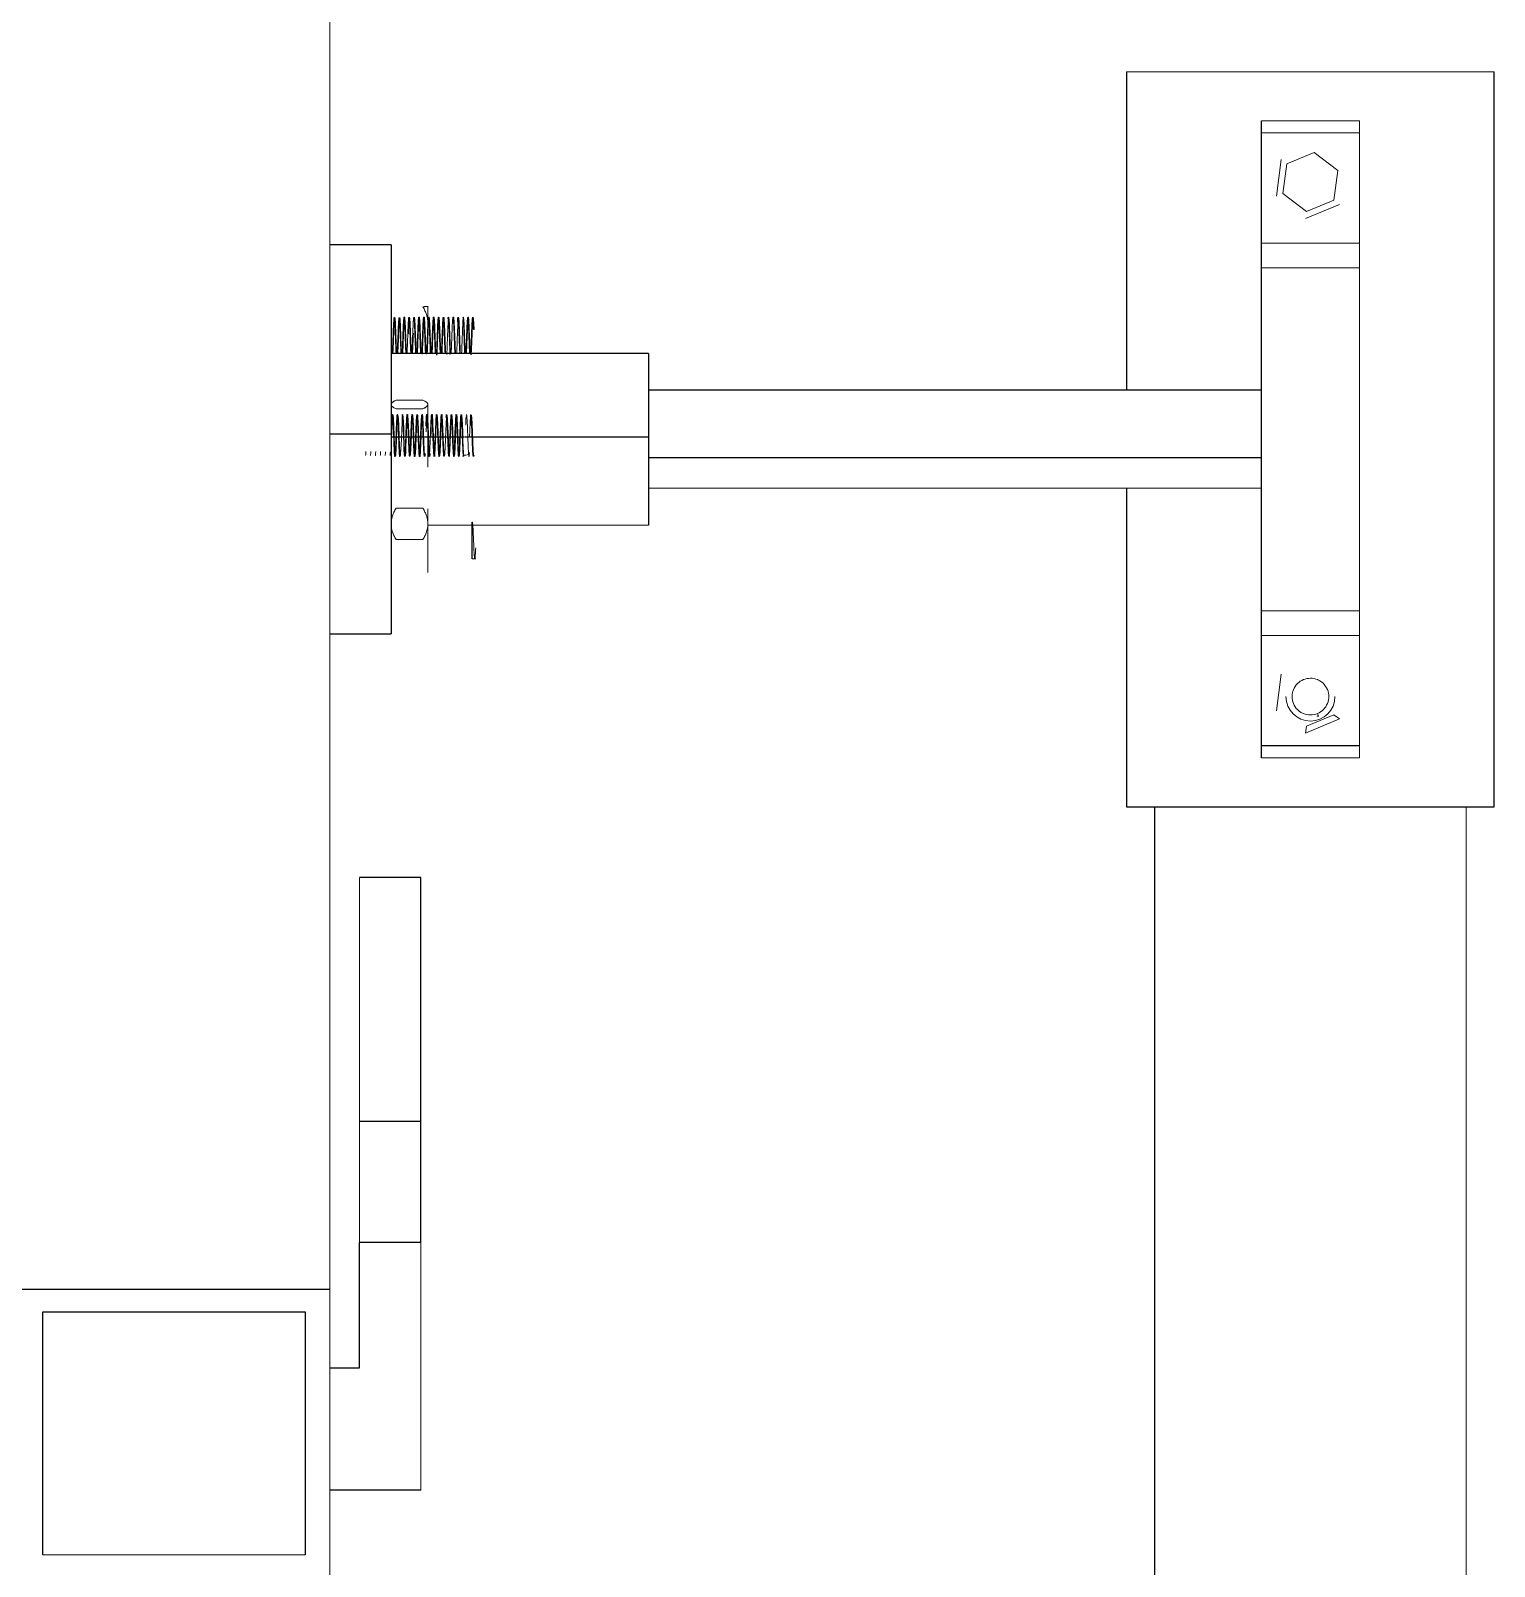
# Model space of a CAD drawing. Header units: millimetres. Extents: x -635 to 515, y -448 to 489.
# Drawn here: x -211.4 to -92, y 198.3 to 323.6 of the extents above; entities that cross this region are included whole.
import ezdxf

# ---------------------------------------------------------------- set-up
doc = ezdxf.new("R2010")
doc.units = ezdxf.units.MM

msp = doc.modelspace()

# ---------------------------------------------------------------- linework, layer by layer
at = {"color": 144, "linetype": 'Continuous', "lineweight": 18}
for p, q in [((-187.025, 197.379), (-187.025, 395.657)), ((-92.025, 320.283), (-122.025, 320.283)), ((-111.025, 316.283), (-103.025, 316.283)), ((-103.025, 264.283), (-103.025, 316.283)), ((-103.025, 315.283), (-111.025, 315.283)), ((-106.71, 313.685), (-108.948, 312.757)), ((-104.788, 312.211), (-106.71, 313.685)), ((-109.797, 310.134), (-109.406, 313.108)), ((-108.948, 312.757), (-109.263, 310.355)), ((-105.103, 309.809), (-104.788, 312.211)), ((-109.263, 310.355), (-107.341, 308.881)), ((-107.341, 308.881), (-105.103, 309.809)), ((-104.645, 309.457), (-107.416, 308.308)), ((-111.025, 306.283), (-103.025, 306.283)), ((-103.025, 304.283), (-111.025, 304.283)), ((-179.025, 301.14), (-179.025, 299.782)), ((-175.25, 299.24), (-175.3, 299.24)), ((-181.624, 293.474), (-179.427, 293.474)), ((-181.624, 292.773), (-179.427, 292.773)), ((-179.025, 287.999), (-179.025, 293.195)), ((-161.025, 286.283), (-111.025, 286.283)), ((-181.624, 284.659), (-179.427, 284.659)), ((-179.025, 279.425), (-179.025, 284.621)), ((-179.025, 283.283), (-175.425, 283.283)), ((-175.391, 283.283), (-161.025, 283.283)), ((-181.624, 282.101), (-179.427, 282.101)), ((-175.425, 280.523), (-175.125, 280.523)), ((-111.025, 276.283), (-103.025, 276.283)), ((-103.025, 274.283), (-111.025, 274.283)), ((-109.797, 268.134), (-109.406, 271.108)), ((-104.645, 267.457), (-107.416, 266.308)), ((-107.341, 266.881), (-105.103, 267.809)), ((-106.368, 267.697), (-106.499, 267.676)), ((-106.368, 267.697), (-106.451, 267.897)), ((-105.103, 267.809), (-104.645, 267.457)), ((-107.341, 266.881), (-107.416, 266.308)), ((-103.025, 264.283), (-111.025, 264.283)), ((-94.325, -59.928), (-94.325, 260.283)), ((-184.596, 254.514), (-184.596, 224.723)), ((-189.025, 199.233), (-210.425, 199.233))]:
    msp.add_line(p, q, dxfattribs=at)
at = {"color": 7, "linetype": 'Continuous', "lineweight": 25}
for p, q in [((-122.025, 320.283), (-122.025, 294.283)), ((-92.025, 260.283), (-92.025, 320.283)), ((-111.025, 264.283), (-111.025, 316.283)), ((-182.025, 306.158), (-187.025, 306.158)), ((-182.025, 306.158), (-182.025, 274.408)), ((-161.025, 297.283), (-182.025, 297.283)), ((-161.025, 297.283), (-161.025, 283.283)), ((-111.025, 294.283), (-161.025, 294.283)), ((-182.025, 290.699), (-187.025, 290.699)), ((-122.025, 286.283), (-122.025, 260.283)), ((-175.425, 280.523), (-175.425, 283.523)), ((-187.025, 274.408), (-182.025, 274.408)), ((-111.025, 265.283), (-103.025, 265.283)), ((-122.025, 260.283), (-92.025, 260.283)), ((-119.725, 160.182), (-119.725, 260.283)), ((-179.596, 254.514), (-184.596, 254.514)), ((-179.596, 224.723), (-179.596, 254.514)), ((-179.596, 234.594), (-184.596, 234.594)), ((-179.596, 224.723), (-184.596, 224.723)), ((-212.425, 220.932), (-187.025, 220.932)), ((-210.425, 219.077), (-189.025, 219.077)), ((-210.425, 199.233), (-210.425, 219.077)), ((-189.025, 219.077), (-189.025, 199.233)), ((-187.025, 214.514), (-184.596, 214.514)), ((-179.596, 204.514), (-187.025, 204.514))]:
    msp.add_line(p, q, dxfattribs=at)
at = {"color": 8, "linetype": 'Continuous', "lineweight": 25}
for p, q in [((-181.819, 290.466), (-182.025, 290.466)), ((-181.629, 290.466), (-181.769, 290.466)), ((-181.419, 290.466), (-181.579, 290.466)), ((-181.229, 290.466), (-181.369, 290.466)), ((-181.019, 290.466), (-181.179, 290.466)), ((-180.829, 290.466), (-180.969, 290.466)), ((-180.619, 290.466), (-180.779, 290.466)), ((-180.429, 290.466), (-180.569, 290.466)), ((-180.219, 290.466), (-180.379, 290.466)), ((-180.029, 290.466), (-180.169, 290.466)), ((-179.819, 290.466), (-179.979, 290.466)), ((-179.629, 290.466), (-179.769, 290.466)), ((-179.42, 290.466), (-179.579, 290.466)), ((-179.229, 290.466), (-179.37, 290.466)), ((-179.02, 290.466), (-179.179, 290.466)), ((-178.829, 290.466), (-178.97, 290.466)), ((-178.619, 290.466), (-178.779, 290.466)), ((-178.429, 290.466), (-178.569, 290.466)), ((-178.219, 290.466), (-178.379, 290.466)), ((-178.029, 290.466), (-178.169, 290.466)), ((-177.82, 290.466), (-177.979, 290.466)), ((-177.629, 290.466), (-177.77, 290.466)), ((-177.419, 290.466), (-177.579, 290.466)), ((-177.229, 290.466), (-177.369, 290.466)), ((-177.019, 290.466), (-177.179, 290.466)), ((-176.829, 290.466), (-176.969, 290.466)), ((-176.619, 290.466), (-176.779, 290.466)), ((-176.429, 290.466), (-176.569, 290.466)), ((-176.219, 290.466), (-176.379, 290.466)), ((-176.029, 290.466), (-176.169, 290.466)), ((-175.819, 290.466), (-175.979, 290.466)), ((-175.629, 290.466), (-175.769, 290.466)), ((-175.419, 290.466), (-175.579, 290.466)), ((-161.025, 290.466), (-175.369, 290.466)), ((-161.025, 288.793), (-111.025, 288.793))]:
    msp.add_line(p, q, dxfattribs=at)
at = {"color": 144, "linetype": 'Continuous', "lineweight": 18, "flags": 128}
for points in [[(-176.616, 299.864), (-176.6, 300.117), (-176.571, 300.258), (-176.543, 300.057), (-176.513, 299.541), (-176.492, 299.008), (-176.469, 298.398), (-176.443, 297.761), (-176.421, 297.256), (-176.421, 297.256)], [(-175.532, 297.185), (-175.509, 297.634), (-175.486, 298.23), (-175.46, 298.896), (-175.432, 299.59), (-175.403, 300.079), (-175.374, 300.259), (-175.346, 300.097), (-175.322, 299.737), (-175.3, 299.24), (-175.3, 299.24)], [(-175.482, 297.185), (-175.459, 297.634), (-175.436, 298.23), (-175.41, 298.896), (-175.382, 299.59), (-175.353, 300.079), (-175.324, 300.259), (-175.296, 300.097), (-175.272, 299.737), (-175.25, 299.24), (-175.25, 299.24)], [(-182.025, 289.383), (-182.018, 289.499), (-181.987, 290.241), (-181.957, 291.055), (-181.925, 291.779), (-181.896, 292.218), (-181.863, 292.293), (-181.834, 291.985), (-181.802, 291.342), (-181.773, 290.554), (-181.741, 289.75), (-181.711, 289.16), (-181.679, 288.888), (-181.649, 289.01), (-181.618, 289.497), (-181.587, 290.239), (-181.557, 291.053), (-181.525, 291.777), (-181.496, 292.217), (-181.463, 292.293), (-181.434, 291.986), (-181.402, 291.345), (-181.373, 290.556), (-181.341, 289.752), (-181.311, 289.161), (-181.28, 288.888), (-181.249, 289.009), (-181.218, 289.495), (-181.187, 290.236), (-181.157, 291.05), (-181.133, 291.617), (-181.111, 292.033), (-181.088, 292.274), (-181.064, 292.294), (-181.042, 292.098), (-181.018, 291.701), (-180.994, 291.155), (-180.973, 290.559), (-180.949, 289.945), (-180.925, 289.42), (-180.904, 289.06), (-180.88, 288.888), (-180.856, 288.944), (-180.835, 289.206), (-180.81, 289.663), (-180.787, 290.234), (-180.765, 290.841), (-180.741, 291.439), (-180.718, 291.912), (-180.696, 292.215), (-180.672, 292.313), (-180.649, 292.187), (-180.627, 291.856), (-180.602, 291.35), (-180.58, 290.765), (-180.557, 290.148), (-180.533, 289.581), (-180.511, 289.164), (-180.488, 288.921), (-180.464, 288.9), (-180.442, 289.094), (-180.419, 289.491), (-180.395, 290.036), (-180.373, 290.632), (-180.349, 291.246), (-180.325, 291.772), (-180.304, 292.133), (-180.304, 292.133)], [(-181.124, 292.286), (-181.114, 292.294), (-181.092, 292.098), (-181.068, 291.701), (-181.044, 291.155), (-181.023, 290.559), (-180.999, 289.945), (-180.975, 289.42), (-180.954, 289.06), (-180.93, 288.888), (-180.906, 288.944), (-180.906, 288.944)], [(-178.779, 290.466), (-178.764, 290.88), (-178.745, 291.333), (-178.728, 291.726), (-178.712, 292.024), (-178.695, 292.228), (-178.676, 292.312), (-178.659, 292.267), (-178.643, 292.106), (-178.625, 291.829), (-178.607, 291.454), (-178.589, 291.023), (-178.574, 290.575), (-178.547, 289.887), (-178.52, 289.325), (-178.496, 288.975), (-178.468, 288.887), (-178.444, 289.076), (-178.417, 289.521), (-178.39, 290.145), (-178.366, 290.826), (-178.338, 291.493), (-178.314, 291.994), (-178.287, 292.276), (-178.26, 292.279), (-178.236, 292.013), (-178.209, 291.502), (-178.183, 290.854), (-178.158, 290.164), (-178.131, 289.531), (-178.106, 289.093), (-178.079, 288.888), (-178.053, 288.968), (-178.028, 289.309), (-178.001, 289.877), (-177.977, 290.539), (-177.95, 291.231), (-177.923, 291.815), (-177.899, 292.19), (-177.871, 292.313), (-177.847, 292.154), (-177.82, 291.737), (-177.793, 291.126), (-177.769, 290.451), (-177.742, 289.773), (-177.716, 289.248), (-177.691, 288.938), (-177.663, 288.901), (-177.639, 289.137), (-177.612, 289.623), (-177.586, 290.263), (-177.561, 290.95), (-177.534, 291.598), (-177.509, 292.061), (-177.483, 292.298), (-177.456, 292.25), (-177.432, 291.939), (-177.404, 291.392), (-177.379, 290.735), (-177.353, 290.042), (-177.326, 289.437), (-177.302, 289.037), (-177.274, 288.881), (-177.249, 289.009), (-177.224, 289.396), (-177.196, 289.992), (-177.172, 290.662), (-177.145, 291.347), (-177.119, 291.897), (-177.096, 292.22), (-177.07, 292.311), (-177.047, 292.154), (-177.017, 291.678), (-176.988, 290.982), (-176.96, 290.223), (-176.93, 289.518), (-176.909, 289.129), (-176.886, 288.91), (-176.86, 288.916), (-176.838, 289.159), (-176.812, 289.623), (-176.784, 290.335), (-176.755, 291.1), (-176.725, 291.774), (-176.698, 292.196), (-176.698, 292.196)], [(-176.274, 292.269), (-176.258, 292.265), (-176.231, 291.928), (-176.207, 291.457), (-176.185, 290.891), (-176.161, 290.244), (-176.135, 289.63), (-176.112, 289.177), (-176.083, 288.898), (-176.054, 288.964), (-176.054, 288.964)], [(-175.629, 290.466), (-175.609, 291.014), (-175.578, 291.709), (-175.558, 292.087), (-175.534, 292.292), (-175.509, 292.27), (-175.486, 292.012), (-175.46, 291.535), (-175.432, 290.819), (-175.403, 290.053), (-175.374, 289.391), (-175.346, 288.983), (-175.322, 288.881), (-175.3, 288.995), (-175.3, 288.995)], [(-175.474, 292.283), (-175.459, 292.27), (-175.436, 292.012), (-175.41, 291.535), (-175.382, 290.819), (-175.353, 290.053), (-175.324, 289.391), (-175.296, 288.983), (-175.272, 288.881), (-175.25, 288.995), (-175.25, 288.995)]]:
    msp.add_lwpolyline(points, dxfattribs=at)
at = {"color": 144, "linetype": 'Continuous', "lineweight": 18}
msp.add_arc((-107.025, 269.283), 2, 180, 0, dxfattribs=at)
for points, knots in [([(-179.427, 301.101), (-179.397, 301.102), (-179.338, 301.105), (-179.26, 301.11), (-179.193, 301.115), (-179.128, 301.12), (-179.072, 301.126), (-179.033, 301.133), (-179.028, 301.138), (-179.025, 301.14)], [0, 0, 0, 0, 0.1316528, 0.258542, 0.3814245, 0.5011805, 0.6713034, 0.8361162, 1, 1, 1, 1]), ([(-179.025, 299.782), (-179.026, 299.828), (-179.028, 299.918), (-179.042, 300.053), (-179.064, 300.188), (-179.096, 300.324), (-179.154, 300.522), (-179.257, 300.785), (-179.369, 300.993), (-179.427, 301.101)], [0, 0, 0, 0, 0.09837072, 0.19642284, 0.29514233, 0.39547612, 0.49831059, 0.74115596, 1, 1, 1, 1]), ([(-181.928, 297.283), (-181.923, 297.36), (-181.908, 297.597), (-181.885, 298.287), (-181.851, 299.12), (-181.824, 299.843), (-181.79, 300.261), (-181.762, 300.287), (-181.729, 299.916), (-181.699, 299.225), (-181.668, 298.391), (-181.641, 297.661), (-181.625, 297.384), (-181.62, 297.283)], [0, 0, 0, 0, 0.0471381, 0.1448018, 0.2461159, 0.3438512, 0.444938, 0.5431264, 0.6436588, 0.742673, 0.8423345, 0.9423746, 1, 1, 1, 1]), ([(-181.878, 297.283), (-181.873, 297.36), (-181.858, 297.597), (-181.835, 298.289), (-181.801, 299.112), (-181.776, 299.803), (-181.757, 300.002), (-181.749, 300.087)], [0, 0, 0, 0, 0.112828, 0.3465922, 0.5890941, 0.8230297, 1, 1, 1, 1]), ([(-181.724, 300.212), (-181.72, 300.223), (-181.705, 300.259), (-181.679, 299.902), (-181.649, 299.229), (-181.618, 298.39), (-181.591, 297.661), (-181.575, 297.384), (-181.57, 297.283)], [0, 0, 0, 0, 0.085003, 0.2863428, 0.484642, 0.6842377, 0.8845916, 1, 1, 1, 1]), ([(-181.528, 297.283), (-181.523, 297.359), (-181.508, 297.595), (-181.485, 298.285), (-181.451, 299.112), (-181.423, 299.859), (-181.402, 300.083), (-181.391, 300.197)], [0, 0, 0, 0, 0.1053108, 0.3249639, 0.5528294, 0.77266, 1, 1, 1, 1]), ([(-181.478, 297.283), (-181.473, 297.359), (-181.458, 297.595), (-181.435, 298.286), (-181.401, 299.109), (-181.376, 299.802), (-181.357, 300.001), (-181.349, 300.087)], [0, 0, 0, 0, 0.1120884, 0.3458778, 0.5884082, 0.8223865, 1, 1, 1, 1]), ([(-181.374, 300.212), (-181.37, 300.223), (-181.356, 300.26), (-181.329, 299.904), (-181.299, 299.231), (-181.268, 298.392), (-181.241, 297.663), (-181.225, 297.385), (-181.22, 297.283)], [0, 0, 0, 0, 0.0841518, 0.2855249, 0.4839222, 0.6835388, 0.8839872, 1, 1, 1, 1]), ([(-181.324, 300.212), (-181.32, 300.223), (-181.306, 300.26), (-181.279, 299.904), (-181.249, 299.231), (-181.218, 298.392), (-181.191, 297.663), (-181.175, 297.385), (-181.17, 297.283)], [0, 0, 0, 0, 0.0845557, 0.2858399, 0.4841497, 0.6836784, 0.8840384, 1, 1, 1, 1]), ([(-181.127, 297.283), (-181.123, 297.36), (-181.11, 297.567), (-181.093, 298.071), (-181.068, 298.695), (-181.044, 299.306), (-181.023, 299.816), (-180.999, 300.162), (-180.975, 300.296), (-180.954, 300.203), (-180.93, 299.895), (-180.906, 299.41), (-180.885, 298.812), (-180.86, 298.185), (-180.839, 297.634), (-180.826, 297.387), (-180.821, 297.283)], [0, 0, 0, 0, 0.0434922, 0.1168577, 0.1927934, 0.2689832, 0.342297, 0.4185099, 0.4944169, 0.567793, 0.6442227, 0.7197878, 0.7933396, 0.8699246, 0.9450905, 1, 1, 1, 1]), ([(-181.077, 297.283), (-181.073, 297.36), (-181.06, 297.567), (-181.043, 298.071), (-181.018, 298.695), (-180.994, 299.303), (-180.973, 299.824), (-180.957, 300.023), (-180.949, 300.124)], [0, 0, 0, 0, 0.10408527, 0.27966306, 0.46139176, 0.64372855, 0.81918273, 1, 1, 1, 1]), ([(-180.938, 300.189), (-180.933, 300.218), (-180.921, 300.301), (-180.904, 300.196), (-180.879, 299.897), (-180.856, 299.41), (-180.835, 298.812), (-180.81, 298.185), (-180.789, 297.634), (-180.776, 297.387), (-180.771, 297.283)], [0, 0, 0, 0, 0.0731034, 0.2076254, 0.3477456, 0.4862809, 0.621125, 0.7615299, 0.8993332, 1, 1, 1, 1]), ([(-180.727, 297.283), (-180.725, 297.309), (-180.715, 297.451), (-180.699, 297.873), (-180.677, 298.479), (-180.652, 299.108), (-180.631, 299.659), (-180.608, 300.067), (-180.583, 300.276), (-180.562, 300.26), (-180.538, 300.022), (-180.513, 299.59), (-180.493, 299.024), (-180.469, 298.39), (-180.444, 297.796), (-180.43, 297.406), (-180.422, 297.29), (-180.422, 297.283)], [0, 0, 0, 0, 0.0170592, 0.0914701, 0.166386, 0.2432547, 0.3172686, 0.3926385, 0.4694117, 0.5431404, 0.6189086, 0.6955239, 0.7690804, 0.8451892, 0.9215851, 0.9950832, 1, 1, 1, 1]), ([(-180.61, 298.9), (-180.607, 298.968), (-180.597, 299.239), (-180.581, 299.642), (-180.565, 299.971), (-180.556, 300.042), (-180.556, 300.047)], [0, 0, 0, 0, 0.1383315, 0.5498879, 0.9689846, 1, 1, 1, 1]), ([(-180.524, 300.233), (-180.52, 300.236), (-180.508, 300.246), (-180.488, 300.016), (-180.463, 299.592), (-180.443, 299.024), (-180.419, 298.39), (-180.394, 297.796), (-180.38, 297.406), (-180.372, 297.29), (-180.372, 297.283)], [0, 0, 0, 0, 0.0843944, 0.2362437, 0.3897907, 0.5372073, 0.6897393, 0.8428464, 0.9901461, 1, 1, 1, 1]), ([(-180.327, 297.283), (-180.32, 297.413), (-180.305, 297.69), (-180.285, 298.271), (-180.26, 298.9), (-180.237, 299.486), (-180.216, 299.949), (-180.191, 300.23), (-180.168, 300.29), (-180.146, 300.126), (-180.121, 299.754), (-180.1, 299.226), (-180.077, 298.606), (-180.052, 297.989), (-180.035, 297.516), (-180.024, 297.337), (-180.02, 297.281)], [0, 0, 0, 0, 0.0655252, 0.1391155, 0.215747, 0.2909902, 0.3648627, 0.4415909, 0.5163821, 0.5906483, 0.6674105, 0.741713, 0.8164657, 0.8931989, 0.9670988, 1, 1, 1, 1]), ([(-180.146, 300.143), (-180.144, 300.161), (-180.135, 300.275), (-180.118, 300.279), (-180.096, 300.129), (-180.071, 299.753), (-180.05, 299.226), (-180.027, 298.606), (-180.002, 297.989), (-179.985, 297.517), (-179.974, 297.338), (-179.971, 297.283)], [0, 0, 0, 0, 0.0245701, 0.1552899, 0.2850922, 0.4192569, 0.5491225, 0.679775, 0.8138891, 0.943051, 1, 1, 1, 1]), ([(-179.927, 297.283), (-179.923, 297.358), (-179.91, 297.563), (-179.893, 298.064), (-179.869, 298.687), (-179.844, 299.299), (-179.824, 299.81), (-179.799, 300.159), (-179.775, 300.295), (-179.754, 300.206), (-179.732, 299.925), (-179.712, 299.54), (-179.696, 299.124), (-179.679, 298.665), (-179.661, 298.19), (-179.643, 297.751), (-179.631, 297.439), (-179.623, 297.315), (-179.621, 297.283)], [0, 0, 0, 0, 0.0425662, 0.1159296, 0.1918138, 0.2680163, 0.341315, 0.4174831, 0.4934098, 0.5667576, 0.6431495, 0.7003317, 0.7553069, 0.811636, 0.8693483, 0.9262813, 0.9811334, 1, 1, 1, 1]), ([(-179.877, 297.283), (-179.873, 297.358), (-179.86, 297.563), (-179.843, 298.064), (-179.819, 298.687), (-179.794, 299.299), (-179.774, 299.81), (-179.749, 300.159), (-179.725, 300.295), (-179.704, 300.206), (-179.682, 299.925), (-179.662, 299.54), (-179.646, 299.124), (-179.629, 298.665), (-179.611, 298.19), (-179.593, 297.751), (-179.581, 297.439), (-179.573, 297.315), (-179.571, 297.283)], [0, 0, 0, 0, 0.04256623, 0.11592965, 0.19181376, 0.26801628, 0.34131497, 0.41748315, 0.49340981, 0.5667576, 0.64314953, 0.70033166, 0.7553069, 0.81163597, 0.86934826, 0.92628133, 0.98113344, 1, 1, 1, 1]), ([(-179.527, 297.283), (-179.525, 297.308), (-179.517, 297.426), (-179.505, 297.727), (-179.489, 298.159), (-179.471, 298.631), (-179.452, 299.097), (-179.436, 299.517), (-179.42, 299.866), (-179.401, 300.121), (-179.383, 300.259), (-179.367, 300.269), (-179.35, 300.156), (-179.332, 299.922), (-179.314, 299.585), (-179.298, 299.176), (-179.281, 298.72), (-179.263, 298.245), (-179.245, 297.8), (-179.232, 297.468), (-179.224, 297.327), (-179.221, 297.283)], [0, 0, 0, 0, 0.0149793, 0.0713035, 0.1263112, 0.1835291, 0.2411849, 0.2971323, 0.3523991, 0.4098177, 0.4673529, 0.5228856, 0.5785357, 0.6361089, 0.6934766, 0.7486592, 0.8047147, 0.8623956, 0.9195499, 0.9745084, 1, 1, 1, 1]), ([(-179.479, 297.242), (-179.477, 297.28), (-179.468, 297.409), (-179.455, 297.726), (-179.439, 298.159), (-179.421, 298.631), (-179.402, 299.096), (-179.386, 299.518), (-179.37, 299.858), (-179.357, 300.064), (-179.35, 300.114), (-179.349, 300.12)], [0, 0, 0, 0, 0.0538124, 0.1861328, 0.3153609, 0.4497808, 0.5852299, 0.7166651, 0.8465016, 0.9813933, 1, 1, 1, 1]), ([(-179.324, 300.245), (-179.321, 300.248), (-179.314, 300.26), (-179.301, 300.151), (-179.282, 299.923), (-179.264, 299.584), (-179.248, 299.176), (-179.231, 298.72), (-179.213, 298.245), (-179.195, 297.799), (-179.181, 297.451), (-179.172, 297.299), (-179.169, 297.242)], [0, 0, 0, 0, 0.0448556, 0.1545194, 0.267973, 0.3810217, 0.4897643, 0.600227, 0.7138928, 0.8265209, 0.9348221, 1, 1, 1, 1]), ([(-179.126, 297.283), (-179.126, 297.295), (-179.119, 297.398), (-179.106, 297.68), (-179.091, 298.106), (-179.073, 298.575), (-179.055, 299.044), (-179.037, 299.471), (-179.022, 299.829), (-179.004, 300.097), (-178.985, 300.249), (-178.969, 300.274), (-178.953, 300.175), (-178.934, 299.955), (-178.916, 299.628), (-178.9, 299.226), (-178.883, 298.775), (-178.865, 298.3), (-178.847, 297.849), (-178.833, 297.497), (-178.824, 297.34), (-178.821, 297.283)], [0, 0, 0, 0, 0.00758194, 0.06421963, 0.11915477, 0.17622525, 0.23398789, 0.29028094, 0.34537456, 0.40268202, 0.46036143, 0.51626911, 0.57164809, 0.62914702, 0.68669592, 0.74218889, 0.79796914, 0.85561314, 0.91298485, 0.96815338, 1, 1, 1, 1]), ([(-179.076, 297.283), (-179.076, 297.295), (-179.069, 297.398), (-179.056, 297.68), (-179.041, 298.106), (-179.023, 298.575), (-179.005, 299.044), (-178.987, 299.472), (-178.972, 299.826), (-178.956, 300.069), (-178.947, 300.138), (-178.943, 300.163)], [0, 0, 0, 0, 0.0174138, 0.14749629, 0.27366845, 0.40474496, 0.53741116, 0.66670211, 0.79323825, 0.92485902, 1, 1, 1, 1]), ([(-178.936, 300.225), (-178.936, 300.227), (-178.93, 300.277), (-178.919, 300.265), (-178.903, 300.178), (-178.884, 299.954), (-178.866, 299.628), (-178.85, 299.226), (-178.833, 298.775), (-178.815, 298.3), (-178.797, 297.849), (-178.783, 297.497), (-178.774, 297.34), (-178.771, 297.283)], [0, 0, 0, 0, 0.0026393, 0.105968, 0.2083194, 0.3145891, 0.420951, 0.5235132, 0.6266063, 0.733144, 0.8391785, 0.941141, 1, 1, 1, 1]), ([(-178.726, 297.283), (-178.72, 297.398), (-178.708, 297.624), (-178.693, 298.055), (-178.675, 298.519), (-178.657, 298.991), (-178.639, 299.424), (-178.621, 299.854), (-178.596, 300.195), (-178.57, 300.305), (-178.546, 300.127), (-178.518, 299.691), (-178.494, 299.063), (-178.467, 298.357), (-178.443, 297.72), (-178.428, 297.436), (-178.423, 297.318)], [0, 0, 0, 0, 0.0571952, 0.1125716, 0.1699157, 0.2282117, 0.2852723, 0.3407065, 0.4271669, 0.5126058, 0.5966593, 0.6835677, 0.7671563, 0.8531939, 0.9391948, 1, 1, 1, 1]), ([(-178.676, 297.283), (-178.67, 297.398), (-178.658, 297.624), (-178.643, 298.055), (-178.625, 298.519), (-178.607, 298.991), (-178.589, 299.424), (-178.571, 299.854), (-178.546, 300.195), (-178.52, 300.305), (-178.496, 300.127), (-178.468, 299.691), (-178.444, 299.063), (-178.417, 298.357), (-178.392, 297.706), (-178.377, 297.411), (-178.371, 297.283)], [0, 0, 0, 0, 0.0568656, 0.1119229, 0.1689366, 0.2268968, 0.2836285, 0.3387433, 0.4247055, 0.5096521, 0.5932213, 0.679629, 0.7627359, 0.8482777, 0.933783, 1, 1, 1, 1]), ([(-178.334, 297.16), (-178.326, 297.295), (-178.309, 297.578), (-178.287, 298.232), (-178.259, 298.939), (-178.234, 299.59), (-178.208, 300.068), (-178.18, 300.294), (-178.157, 300.235), (-178.129, 299.898), (-178.103, 299.339), (-178.079, 298.644), (-178.05, 297.955), (-178.033, 297.464), (-178.023, 297.311), (-178.021, 297.283)], [0, 0, 0, 0, 0.0739477, 0.1548102, 0.2389708, 0.3210577, 0.4033046, 0.4874186, 0.5682584, 0.652158, 0.734926, 0.8165217, 0.9007939, 0.9818145, 1, 1, 1, 1]), ([(-178.284, 297.16), (-178.276, 297.295), (-178.259, 297.578), (-178.237, 298.23), (-178.209, 298.943), (-178.184, 299.575), (-178.165, 299.973), (-178.155, 300.053), (-178.153, 300.066)], [0, 0, 0, 0, 0.17641221, 0.36934073, 0.5701383, 0.76598803, 0.96221983, 1, 1, 1, 1]), ([(-178.124, 300.231), (-178.118, 300.229), (-178.104, 300.223), (-178.079, 299.892), (-178.053, 299.34), (-178.029, 298.644), (-178, 297.955), (-177.983, 297.464), (-177.973, 297.311), (-177.971, 297.283)], [0, 0, 0, 0, 0.117431, 0.2889391, 0.4581339, 0.6249324, 0.7972022, 0.9628251, 1, 1, 1, 1]), ([(-177.927, 297.283), (-177.925, 297.311), (-177.914, 297.464), (-177.897, 297.954), (-177.87, 298.647), (-177.843, 299.335), (-177.819, 299.91), (-177.801, 300.096), (-177.792, 300.19)], [0, 0, 0, 0, 0.04228766, 0.23094766, 0.42328728, 0.61743149, 0.80488597, 1, 1, 1, 1]), ([(-177.877, 297.283), (-177.875, 297.311), (-177.864, 297.464), (-177.847, 297.954), (-177.82, 298.646), (-177.793, 299.339), (-177.77, 299.898), (-177.741, 300.235), (-177.716, 300.294), (-177.691, 300.067), (-177.663, 299.591), (-177.64, 298.939), (-177.612, 298.232), (-177.589, 297.628), (-177.576, 297.379), (-177.57, 297.283)], [0, 0, 0, 0, 0.0186364, 0.1017797, 0.1865447, 0.272105, 0.354717, 0.4407047, 0.5244414, 0.6085534, 0.6944299, 0.776988, 0.862729, 0.9471704, 1, 1, 1, 1]), ([(-177.774, 300.231), (-177.771, 300.239), (-177.76, 300.275), (-177.741, 300.054), (-177.713, 299.594), (-177.69, 298.938), (-177.662, 298.233), (-177.639, 297.628), (-177.626, 297.379), (-177.62, 297.283)], [0, 0, 0, 0, 0.0482597, 0.2165939, 0.3884594, 0.5536838, 0.725278, 0.8942716, 1, 1, 1, 1]), ([(-177.481, 297.207), (-177.472, 297.361), (-177.455, 297.676), (-177.432, 298.359), (-177.404, 299.059), (-177.38, 299.701), (-177.362, 299.955), (-177.353, 300.084)], [0, 0, 0, 0, 0.1916096, 0.3905653, 0.5971359, 0.7964344, 1, 1, 1, 1]), ([(-177.403, 300.084), (-177.394, 300.162), (-177.376, 300.316), (-177.352, 300.191), (-177.324, 299.814), (-177.299, 299.223), (-177.274, 298.516), (-177.246, 297.839), (-177.23, 297.381), (-177.22, 297.254), (-177.219, 297.24)], [0, 0, 0, 0, 0.1423031, 0.2798389, 0.4229918, 0.5621894, 0.7023525, 0.8452147, 0.9826094, 1, 1, 1, 1]), ([(-177.34, 300.171), (-177.335, 300.207), (-177.322, 300.312), (-177.302, 300.185), (-177.274, 299.816), (-177.249, 299.223), (-177.224, 298.516), (-177.196, 297.839), (-177.18, 297.381), (-177.17, 297.254), (-177.169, 297.24)], [0, 0, 0, 0, 0.0766019, 0.2246732, 0.3787919, 0.5286523, 0.6795522, 0.8333579, 0.9812773, 1, 1, 1, 1]), ([(-177.127, 297.283), (-177.125, 297.321), (-177.114, 297.482), (-177.096, 297.988), (-177.067, 298.725), (-177.038, 299.481), (-177.011, 300.047), (-176.981, 300.289), (-176.959, 300.243), (-176.935, 299.984), (-176.91, 299.518), (-176.888, 298.896), (-176.86, 298.198), (-176.839, 297.592), (-176.824, 297.359), (-176.82, 297.283)], [0, 0, 0, 0, 0.0239305, 0.1019403, 0.1957987, 0.2896812, 0.381843, 0.4767638, 0.5485436, 0.6228173, 0.7032475, 0.780769, 0.8614603, 0.9544213, 1, 1, 1, 1]), ([(-176.93, 300.25), (-176.923, 300.251), (-176.909, 300.253), (-176.885, 299.981), (-176.86, 299.518), (-176.838, 298.896), (-176.81, 298.198), (-176.789, 297.592), (-176.774, 297.359), (-176.77, 297.283)], [0, 0, 0, 0, 0.1371843, 0.279135, 0.4328517, 0.5810096, 0.7352253, 0.9128909, 1, 1, 1, 1]), ([(-176.676, 297.283), (-176.676, 297.294), (-176.667, 297.416), (-176.651, 297.818), (-176.629, 298.436), (-176.602, 299.103), (-176.578, 299.72), (-176.55, 300.172), (-176.521, 300.317), (-176.494, 300.107), (-176.464, 299.62), (-176.442, 299.01), (-176.418, 298.381), (-176.393, 297.751), (-176.379, 297.434), (-176.372, 297.283)], [0, 0, 0, 0, 0.0075773, 0.0812576, 0.1602826, 0.241827, 0.3203336, 0.4149572, 0.5094289, 0.6023371, 0.6979096, 0.7701877, 0.8450618, 0.9260164, 1, 1, 1, 1]), ([(-176.278, 297.283), (-176.271, 297.398), (-176.255, 297.68), (-176.233, 298.323), (-176.207, 298.988), (-176.184, 299.566), (-176.161, 300.02), (-176.135, 300.27), (-176.111, 300.269), (-176.083, 299.963), (-176.053, 299.354), (-176.026, 298.576), (-175.997, 297.871), (-175.981, 297.426), (-175.972, 297.3), (-175.971, 297.283)], [0, 0, 0, 0, 0.0627749, 0.154722, 0.2299883, 0.3032296, 0.381986, 0.463143, 0.5412249, 0.635495, 0.7294382, 0.8220014, 0.9170949, 0.9890238, 1, 1, 1, 1]), ([(-176.174, 300.229), (-176.17, 300.234), (-176.157, 300.253), (-176.133, 299.953), (-176.103, 299.357), (-176.076, 298.576), (-176.047, 297.871), (-176.031, 297.426), (-176.022, 297.3), (-176.021, 297.283)], [0, 0, 0, 0, 0.077921, 0.2673918, 0.4562055, 0.6422457, 0.8333715, 0.9779393, 1, 1, 1, 1]), ([(-175.926, 297.283), (-175.917, 297.47), (-175.899, 297.853), (-175.871, 298.642), (-175.84, 299.402), (-175.816, 299.955), (-175.789, 300.238), (-175.767, 300.288), (-175.744, 300.102), (-175.718, 299.685), (-175.694, 299.065), (-175.665, 298.321), (-175.64, 297.645), (-175.625, 297.381), (-175.62, 297.283)], [0, 0, 0, 0, 0.088914, 0.1825192, 0.2772271, 0.369327, 0.4446841, 0.5179061, 0.5968513, 0.6780853, 0.7561968, 0.8506525, 0.9446053, 1, 1, 1, 1]), ([(-175.876, 297.283), (-175.867, 297.47), (-175.849, 297.853), (-175.821, 298.642), (-175.79, 299.402), (-175.766, 299.955), (-175.739, 300.238), (-175.717, 300.288), (-175.694, 300.102), (-175.668, 299.685), (-175.644, 299.065), (-175.615, 298.321), (-175.59, 297.645), (-175.575, 297.381), (-175.57, 297.283)], [0, 0, 0, 0, 0.088914, 0.1825192, 0.2772271, 0.369327, 0.4446841, 0.5179061, 0.5968513, 0.6780853, 0.7561968, 0.8506525, 0.9446053, 1, 1, 1, 1]), ([(-180.277, 297.283), (-180.27, 297.413), (-180.255, 297.691), (-180.235, 298.266), (-180.218, 298.715), (-180.209, 298.921), (-180.209, 298.934)], [0, 0, 0, 0, 0.2969274, 0.6304015, 0.9776571, 1, 1, 1, 1]), ([(-181.624, 293.474), (-181.654, 293.459), (-181.714, 293.43), (-181.792, 293.387), (-181.859, 293.345), (-181.924, 293.297), (-181.979, 293.243), (-182.018, 293.183), (-182.023, 293.143), (-182.025, 293.124)], [0, 0, 0, 0, 0.1337424, 0.2617863, 0.3843849, 0.5018266, 0.6725879, 0.8381708, 1, 1, 1, 1]), ([(-179.025, 293.124), (-179.026, 293.135), (-179.028, 293.159), (-179.042, 293.195), (-179.065, 293.231), (-179.097, 293.268), (-179.155, 293.32), (-179.258, 293.39), (-179.369, 293.445), (-179.427, 293.474)], [0, 0, 0, 0, 0.09723489, 0.19567673, 0.29565276, 0.39747547, 0.50144066, 0.73976614, 1, 1, 1, 1]), ([(-182.025, 293.124), (-182.025, 293.112), (-182.023, 293.088), (-182.009, 293.052), (-181.986, 293.016), (-181.954, 292.979), (-181.896, 292.927), (-181.793, 292.857), (-181.682, 292.802), (-181.624, 292.773)], [0, 0, 0, 0, 0.0972349, 0.1956767, 0.2956528, 0.3974755, 0.5014407, 0.7397661, 1, 1, 1, 1]), ([(-182.025, 290.555), (-182.019, 290.724), (-182.003, 291.174), (-181.974, 291.82), (-181.946, 292.285), (-181.913, 292.362), (-181.885, 292.034), (-181.851, 291.381), (-181.824, 290.543), (-181.79, 289.723), (-181.762, 289.099), (-181.729, 288.82), (-181.699, 288.948), (-181.668, 289.454), (-181.637, 290.221), (-181.608, 291.077), (-181.575, 291.818), (-181.547, 292.284), (-181.513, 292.362), (-181.485, 292.035), (-181.451, 291.383), (-181.424, 290.546), (-181.39, 289.726), (-181.362, 289.099), (-181.329, 288.828), (-181.303, 288.907), (-181.286, 289.204), (-181.279, 289.321)], [0, 0, 0, 0, 0.0251096, 0.06685653, 0.10744267, 0.14936903, 0.18982621, 0.23179559, 0.27228244, 0.31415762, 0.35483218, 0.39647773, 0.43749434, 0.47877913, 0.52022073, 0.56108508, 0.60283667, 0.6434189, 0.68534734, 0.72580361, 0.76777248, 0.80826142, 0.8501335, 0.89081313, 0.93245303, 0.9734776, 1, 1, 1, 1]), ([(-180.895, 289.075), (-180.892, 289.114), (-180.881, 289.236), (-180.86, 289.645), (-180.837, 290.221), (-180.816, 290.855), (-180.791, 291.453), (-180.768, 291.94), (-180.746, 292.254), (-180.721, 292.352), (-180.699, 292.221), (-180.677, 291.881), (-180.652, 291.373), (-180.631, 290.765), (-180.608, 290.134), (-180.583, 289.565), (-180.562, 289.13), (-180.538, 288.883), (-180.513, 288.862), (-180.493, 289.065), (-180.469, 289.466), (-180.444, 290.016), (-180.424, 290.64), (-180.399, 291.26), (-180.375, 291.792), (-180.354, 292.17), (-180.33, 292.345), (-180.306, 292.289), (-180.285, 292.017), (-180.26, 291.559), (-180.237, 290.976), (-180.216, 290.344), (-180.191, 289.745), (-180.168, 289.257), (-180.146, 288.942), (-180.121, 288.843), (-180.1, 288.972), (-180.077, 289.311), (-180.052, 289.818), (-180.031, 290.426), (-180.008, 291.056), (-179.983, 291.626), (-179.962, 292.063), (-179.938, 292.311), (-179.913, 292.334), (-179.893, 292.132), (-179.869, 291.732), (-179.844, 291.183), (-179.824, 290.558), (-179.799, 289.939), (-179.775, 289.405), (-179.754, 289.026), (-179.732, 288.865), (-179.712, 288.886), (-179.696, 289.029), (-179.679, 289.285), (-179.661, 289.642), (-179.643, 290.068), (-179.627, 290.528), (-179.61, 290.996), (-179.591, 291.44), (-179.574, 291.816), (-179.558, 292.102), (-179.54, 292.281), (-179.522, 292.335), (-179.505, 292.26), (-179.489, 292.066), (-179.471, 291.763), (-179.452, 291.37), (-179.436, 290.926), (-179.42, 290.459), (-179.401, 289.997), (-179.383, 289.579), (-179.367, 289.24), (-179.35, 289), (-179.332, 288.873), (-179.314, 288.881), (-179.301, 288.975), (-179.292, 289.101), (-179.29, 289.144)], [0, 0, 0, 0, 0.0070223, 0.0216462, 0.035999, 0.0500988, 0.0647404, 0.0790064, 0.0931825, 0.1078299, 0.122003, 0.1362722, 0.1509134, 0.1650108, 0.1793666, 0.1939896, 0.2080327, 0.2224643, 0.2370572, 0.2510675, 0.265564, 0.2801151, 0.2941143, 0.3086644, 0.3231622, 0.337172, 0.3517642, 0.3661973, 0.3802395, 0.3948619, 0.4092195, 0.4233155, 0.4379564, 0.4522277, 0.4663988, 0.4810462, 0.4952243, 0.5094882, 0.5241301, 0.5382313, 0.5525823, 0.5672067, 0.5812524, 0.5956799, 0.6102749, 0.6242865, 0.6387795, 0.6533334, 0.6673326, 0.6818799, 0.6963811, 0.7103897, 0.7249798, 0.7359009, 0.7464006, 0.7571588, 0.7681813, 0.7790549, 0.789531, 0.8003528, 0.8113795, 0.8221971, 0.8326741, 0.8435513, 0.8545731, 0.8653266, 0.8758288, 0.886753, 0.8977608, 0.9084423, 0.918994, 0.9299565, 0.9409412, 0.9515437, 0.9621685, 0.9731605, 0.9841133, 0.9946489, 1, 1, 1, 1]), ([(-180.28, 292.306), (-180.272, 292.304), (-180.256, 292.299), (-180.235, 292.014), (-180.21, 291.56), (-180.187, 290.976), (-180.166, 290.344), (-180.141, 289.745), (-180.118, 289.257), (-180.096, 288.942), (-180.071, 288.843), (-180.05, 288.972), (-180.027, 289.311), (-180.002, 289.818), (-179.981, 290.425), (-179.958, 291.058), (-179.933, 291.62), (-179.915, 292.014), (-179.903, 292.122), (-179.899, 292.16)], [0, 0, 0, 0, 0.0608289, 0.1200099, 0.1816366, 0.2421468, 0.3015547, 0.3632592, 0.4234059, 0.4831305, 0.5448623, 0.604616, 0.6647318, 0.7264403, 0.7858702, 0.8463531, 0.9079878, 0.9671836, 1, 1, 1, 1]), ([(-179.874, 292.286), (-179.87, 292.293), (-179.859, 292.316), (-179.843, 292.123), (-179.819, 291.734), (-179.794, 291.182), (-179.774, 290.559), (-179.749, 289.939), (-179.725, 289.405), (-179.704, 289.026), (-179.682, 288.865), (-179.662, 288.886), (-179.646, 289.029), (-179.629, 289.285), (-179.611, 289.642), (-179.593, 290.068), (-179.577, 290.528), (-179.56, 290.996), (-179.541, 291.44), (-179.524, 291.816), (-179.508, 292.102), (-179.49, 292.281), (-179.472, 292.335), (-179.455, 292.26), (-179.439, 292.066), (-179.421, 291.763), (-179.402, 291.37), (-179.386, 290.926), (-179.37, 290.459), (-179.351, 289.997), (-179.333, 289.579), (-179.317, 289.24), (-179.3, 289), (-179.282, 288.872), (-179.264, 288.881), (-179.251, 288.97), (-179.243, 289.089), (-179.241, 289.124)], [0, 0, 0, 0, 0.0147809, 0.0502815, 0.0870019, 0.1238764, 0.1593458, 0.1962037, 0.2329447, 0.2684378, 0.3054039, 0.3330744, 0.359677, 0.3869347, 0.4148618, 0.4424118, 0.4689548, 0.4963735, 0.5243113, 0.5517195, 0.5782647, 0.6058237, 0.6337492, 0.660995, 0.687604, 0.7152821, 0.7431721, 0.7702356, 0.7969699, 0.8247451, 0.8525767, 0.8794397, 0.9063594, 0.9342094, 0.96196, 0.9886535, 1, 1, 1, 1]), ([(-179.427, 292.773), (-179.397, 292.788), (-179.337, 292.817), (-179.259, 292.86), (-179.192, 292.902), (-179.127, 292.95), (-179.072, 293.004), (-179.033, 293.064), (-179.028, 293.104), (-179.025, 293.124)], [0, 0, 0, 0, 0.1337424, 0.2617863, 0.3843849, 0.5018266, 0.6725879, 0.8381708, 1, 1, 1, 1]), ([(-179.194, 291.361), (-179.194, 291.368), (-179.188, 291.523), (-179.175, 291.773), (-179.16, 292.075), (-179.142, 292.266), (-179.124, 292.336), (-179.106, 292.275), (-179.091, 292.095), (-179.073, 291.804), (-179.055, 291.42), (-179.037, 290.98), (-179.022, 290.514), (-179.004, 290.049), (-178.985, 289.624), (-178.969, 289.275), (-178.953, 289.022), (-178.934, 288.882), (-178.916, 288.87), (-178.9, 288.985), (-178.883, 289.215), (-178.865, 289.551), (-178.847, 289.964), (-178.831, 290.419), (-178.814, 290.888), (-178.795, 291.341), (-178.777, 291.735), (-178.762, 292.044), (-178.745, 292.25), (-178.726, 292.334), (-178.708, 292.289), (-178.693, 292.122), (-178.675, 291.843), (-178.657, 291.468), (-178.639, 291.033), (-178.621, 290.49), (-178.596, 289.869), (-178.57, 289.292), (-178.546, 288.927), (-178.518, 288.838), (-178.494, 289.037), (-178.467, 289.49), (-178.44, 290.127), (-178.416, 290.841), (-178.388, 291.512), (-178.364, 292.035), (-178.338, 292.324), (-178.31, 292.327), (-178.287, 292.048), (-178.259, 291.532), (-178.234, 290.861), (-178.208, 290.147), (-178.18, 289.509), (-178.157, 289.047), (-178.129, 288.839), (-178.103, 288.922), (-178.079, 289.278), (-178.05, 289.848), (-178.027, 290.545), (-178, 291.248), (-177.973, 291.845), (-177.949, 292.238), (-177.921, 292.361), (-177.897, 292.195), (-177.87, 291.768), (-177.843, 291.149), (-177.82, 290.438), (-177.791, 289.755), (-177.766, 289.21), (-177.741, 288.886), (-177.713, 288.866), (-177.697, 288.998), (-177.687, 289.181), (-177.685, 289.204)], [0, 0, 0, 0, 0.0005767, 0.0121429, 0.0232957, 0.0348313, 0.0465719, 0.0580768, 0.0692358, 0.0808286, 0.092562, 0.1039969, 0.1151881, 0.126829, 0.1385455, 0.1499021, 0.1611512, 0.1728311, 0.184521, 0.1957934, 0.2071241, 0.2188333, 0.2304873, 0.2416938, 0.2531052, 0.2648344, 0.2764431, 0.2876093, 0.2990934, 0.3108328, 0.3223871, 0.333539, 0.3450872, 0.3568271, 0.3683182, 0.3794818, 0.3968935, 0.4140995, 0.4310266, 0.4485285, 0.4653619, 0.4826885, 0.5000077, 0.5168461, 0.5343491, 0.5512681, 0.5684834, 0.5858898, 0.6026812, 0.6201575, 0.6372031, 0.654282, 0.6717486, 0.6885354, 0.7059574, 0.7231445, 0.7400882, 0.7575877, 0.7744119, 0.7917528, 0.8090569, 0.8259057, 0.8434104, 0.8603141, 0.8775475, 0.8949426, 0.9117383, 0.9292203, 0.9462447, 0.9633453, 0.9808047, 0.9975894, 1, 1, 1, 1]), ([(-179.163, 290.892), (-179.163, 290.906), (-179.156, 291.079), (-179.143, 291.39), (-179.126, 291.776), (-179.11, 292.074), (-179.092, 292.266), (-179.074, 292.335), (-179.056, 292.275), (-179.041, 292.095), (-179.023, 291.804), (-179.005, 291.42), (-178.987, 290.98), (-178.972, 290.514), (-178.954, 290.049), (-178.935, 289.624), (-178.919, 289.275), (-178.903, 289.022), (-178.884, 288.881), (-178.866, 288.874), (-178.853, 288.956), (-178.844, 289.076), (-178.841, 289.117)], [0, 0, 0, 0, 0.0048746, 0.0598123, 0.113946, 0.1661442, 0.2201344, 0.2750838, 0.3289301, 0.3811576, 0.4354153, 0.490331, 0.5438496, 0.5962278, 0.6507108, 0.7055474, 0.7586995, 0.8113491, 0.8660141, 0.9207266, 0.9734845, 1, 1, 1, 1]), ([(-177.559, 292.061), (-177.55, 292.16), (-177.533, 292.357), (-177.506, 292.295), (-177.482, 291.972), (-177.454, 291.422), (-177.43, 290.734), (-177.403, 290.025), (-177.376, 289.411), (-177.352, 288.989), (-177.324, 288.832), (-177.299, 288.966), (-177.274, 289.365), (-177.246, 289.966), (-177.223, 290.673), (-177.195, 291.365), (-177.169, 291.921), (-177.146, 292.262), (-177.119, 292.354), (-177.095, 292.181), (-177.067, 291.716), (-177.038, 291), (-177.011, 290.202), (-176.981, 289.538), (-176.959, 289.095), (-176.935, 288.868), (-176.91, 288.873), (-176.888, 289.128), (-176.86, 289.622), (-176.834, 290.326), (-176.805, 291.121), (-176.775, 291.809), (-176.751, 292.223), (-176.724, 292.351), (-176.701, 292.245), (-176.679, 291.913), (-176.652, 291.381), (-176.628, 290.695), (-176.6, 289.947), (-176.571, 289.291), (-176.544, 288.896), (-176.514, 288.848), (-176.492, 289.072), (-176.468, 289.477), (-176.443, 290.049), (-176.421, 290.715), (-176.393, 291.399), (-176.367, 291.991), (-176.338, 292.333), (-176.308, 292.324), (-176.283, 291.993), (-176.257, 291.481), (-176.234, 290.883), (-176.212, 290.229), (-176.181, 289.612), (-176.176, 289.115), (-176.066, 288.82), (-176.308, 288.951), (-175.859, 289.008), (-175.699, 289.029)], [0, 0, 0, 0, 0.0178386, 0.0356092, 0.0529397, 0.0709335, 0.0882939, 0.106026, 0.1238941, 0.1411637, 0.1591385, 0.1766167, 0.1942161, 0.2121544, 0.2294062, 0.2473337, 0.2649595, 0.2813636, 0.298312, 0.3146414, 0.3342883, 0.3539403, 0.373232, 0.3931013, 0.4081266, 0.4236739, 0.44051, 0.4567372, 0.4736279, 0.4930869, 0.5125631, 0.5323421, 0.5515299, 0.5672426, 0.582555, 0.5989782, 0.6159251, 0.6322405, 0.6519055, 0.6715389, 0.6908474, 0.7107096, 0.7257307, 0.7412912, 0.7581155, 0.7743459, 0.7912446, 0.8106807, 0.83018, 0.8499458, 0.8691432, 0.8848579, 0.9001498, 0.9165931, 0.9335377, 0.9498403, 0.9695227, 0.9891369, 1, 1, 1, 1]), ([(-176.686, 292.255), (-176.682, 292.28), (-176.67, 292.354), (-176.651, 292.238), (-176.629, 291.915), (-176.602, 291.38), (-176.578, 290.696), (-176.55, 289.947), (-176.521, 289.291), (-176.494, 288.896), (-176.464, 288.848), (-176.442, 289.072), (-176.418, 289.477), (-176.393, 290.049), (-176.371, 290.717), (-176.343, 291.392), (-176.32, 291.939), (-176.305, 292.091), (-176.299, 292.149)], [0, 0, 0, 0, 0.0298236, 0.0879514, 0.1502958, 0.2146279, 0.2765633, 0.3512138, 0.4257444, 0.4990416, 0.5744406, 0.6314623, 0.690532, 0.7543987, 0.8160112, 0.8801607, 0.9539423, 1, 1, 1, 1]), ([(-175.941, 291.427), (-175.936, 291.543), (-175.923, 291.852), (-175.911, 292.03), (-175.903, 292.14)], [0, 0, 0, 0, 0.3782022, 1, 1, 1, 1]), ([(-175.89, 292.225), (-175.886, 292.26), (-175.872, 292.373), (-175.849, 292.232), (-175.821, 291.786), (-175.79, 291.087), (-175.766, 290.347), (-175.739, 289.714), (-175.717, 289.232), (-175.694, 288.915), (-175.667, 288.855), (-175.651, 288.954), (-175.64, 289.145), (-175.637, 289.193)], [0, 0, 0, 0, 0.0490307, 0.1616378, 0.274871, 0.389438, 0.5008503, 0.592009, 0.6805848, 0.776084, 0.8743518, 0.9688424, 1, 1, 1, 1]), ([(-175.541, 291.415), (-175.537, 291.516), (-175.525, 291.798), (-175.512, 292.057), (-175.502, 292.138), (-175.499, 292.16)], [0, 0, 0, 0, 0.2898053, 0.8083752, 1, 1, 1, 1]), ([(-184.114, 288.951), (-184.109, 288.959), (-184.098, 288.974), (-184.087, 289.178), (-184.082, 289.285)], [0, 0, 0, 0, 0.4761898, 1, 1, 1, 1]), ([(-183.714, 288.951), (-183.709, 288.958), (-183.698, 288.973), (-183.688, 289.176), (-183.682, 289.282)], [0, 0, 0, 0, 0.4778846, 1, 1, 1, 1]), ([(-183.314, 288.95), (-183.309, 288.957), (-183.298, 288.972), (-183.288, 289.173), (-183.282, 289.278)], [0, 0, 0, 0, 0.4795942, 1, 1, 1, 1]), ([(-182.914, 288.95), (-182.909, 288.957), (-182.899, 288.97), (-182.888, 289.171), (-182.882, 289.275)], [0, 0, 0, 0, 0.4813193, 1, 1, 1, 1]), ([(-182.514, 288.95), (-182.509, 288.956), (-182.499, 288.969), (-182.488, 289.169), (-182.483, 289.272)], [0, 0, 0, 0, 0.4830602, 1, 1, 1, 1]), ([(-182.114, 288.949), (-182.109, 288.955), (-182.099, 288.968), (-182.088, 289.166), (-182.083, 289.269)], [0, 0, 0, 0, 0.4848174, 1, 1, 1, 1]), ([(-181.624, 284.659), (-181.654, 284.606), (-181.714, 284.501), (-181.792, 284.343), (-181.859, 284.189), (-181.924, 284.015), (-181.979, 283.818), (-182.018, 283.598), (-182.023, 283.452), (-182.025, 283.38)], [0, 0, 0, 0, 0.13374242, 0.26178629, 0.38438487, 0.50182661, 0.67258785, 0.83817083, 1, 1, 1, 1]), ([(-179.025, 283.38), (-179.026, 283.424), (-179.028, 283.511), (-179.042, 283.642), (-179.065, 283.774), (-179.097, 283.908), (-179.155, 284.099), (-179.258, 284.354), (-179.369, 284.555), (-179.427, 284.659)], [0, 0, 0, 0, 0.0972349, 0.1956767, 0.2956528, 0.3974755, 0.5014407, 0.7397661, 1, 1, 1, 1]), ([(-182.025, 283.38), (-182.025, 283.337), (-182.023, 283.25), (-182.009, 283.119), (-181.986, 282.986), (-181.954, 282.853), (-181.896, 282.661), (-181.793, 282.407), (-181.682, 282.206), (-181.624, 282.101)], [0, 0, 0, 0, 0.0972349, 0.1956767, 0.2956528, 0.3974755, 0.5014407, 0.7397661, 1, 1, 1, 1]), ([(-179.427, 282.101), (-179.397, 282.155), (-179.337, 282.26), (-179.259, 282.418), (-179.192, 282.571), (-179.127, 282.746), (-179.072, 282.943), (-179.033, 283.162), (-179.028, 283.308), (-179.025, 283.38)], [0, 0, 0, 0, 0.1337424, 0.2617863, 0.3843849, 0.5018266, 0.6725879, 0.8381708, 1, 1, 1, 1]), ([(-175.425, 283.394), (-175.417, 283.475), (-175.408, 283.518), (-175.396, 283.525), (-175.392, 283.518), (-175.385, 283.486), (-175.381, 283.46), (-175.368, 283.355), (-175.359, 283.245), (-175.341, 282.969), (-175.333, 282.803), (-175.325, 282.632)], [0, 0, 0, 0, 0.25, 0.25, 0.375, 0.375, 0.5, 0.5, 0.75, 0.75, 1, 1, 1, 1]), ([(-175.325, 282.632), (-175.318, 282.46), (-175.31, 282.265), (-175.292, 281.865), (-175.283, 281.662), (-175.27, 281.386), (-175.266, 281.299), (-175.259, 281.138), (-175.255, 281.064), (-175.243, 280.853), (-175.234, 280.734), (-175.217, 280.57), (-175.208, 280.527), (-175.196, 280.521), (-175.192, 280.528), (-175.185, 280.56), (-175.181, 280.585), (-175.168, 280.691), (-175.159, 280.8), (-175.141, 281.077), (-175.133, 281.243), (-175.125, 281.414)], [0, 0, 0, 0, 0.125, 0.125, 0.25, 0.25, 0.3125, 0.3125, 0.375, 0.375, 0.5, 0.5, 0.625, 0.625, 0.6875, 0.6875, 0.75, 0.75, 0.875, 0.875, 1, 1, 1, 1]), ([(-108.411, 268.708), (-108.488, 268.894), (-108.526, 269.095), (-108.525, 269.385), (-108.516, 269.478), (-108.479, 269.665), (-108.451, 269.759), (-108.34, 270.033), (-108.225, 270.205), (-107.942, 270.487), (-107.773, 270.597), (-107.427, 270.74), (-107.23, 270.782), (-106.83, 270.783), (-106.628, 270.743), (-106.355, 270.628), (-106.269, 270.581), (-106.111, 270.475), (-106.038, 270.416), (-105.832, 270.212), (-105.717, 270.043), (-105.64, 269.857)], [0, 0, 0, 0, 0.125, 0.125, 0.1875, 0.1875, 0.25, 0.25, 0.375, 0.375, 0.5, 0.5, 0.625, 0.625, 0.75, 0.75, 0.8125, 0.8125, 0.875, 0.875, 1, 1, 1, 1]), ([(-105.64, 269.857), (-105.563, 269.672), (-105.525, 269.471), (-105.526, 269.181), (-105.535, 269.088), (-105.572, 268.901), (-105.6, 268.807), (-105.711, 268.533), (-105.826, 268.361), (-106.109, 268.078), (-106.278, 267.969), (-106.451, 267.897)], [0, 0, 0, 0, 0.25, 0.25, 0.375, 0.375, 0.5, 0.5, 0.75, 0.75, 1, 1, 1, 1]), ([(-106.451, 267.897), (-106.624, 267.825), (-106.821, 267.783), (-107.221, 267.782), (-107.423, 267.823), (-107.696, 267.938), (-107.782, 267.984), (-107.94, 268.09), (-108.013, 268.15), (-108.219, 268.354), (-108.334, 268.523), (-108.411, 268.708)], [0, 0, 0, 0, 0.25, 0.25, 0.5, 0.5, 0.625, 0.625, 0.75, 0.75, 1, 1, 1, 1]), ([(-179.596, 224.723), (-179.596, 223.723), (-179.596, 222.73), (-179.596, 220.745), (-179.596, 219.754), (-179.596, 217.791), (-179.596, 216.82), (-179.596, 214.931), (-179.596, 214.013), (-179.596, 212.263), (-179.596, 211.431), (-179.596, 209.867), (-179.596, 209.135), (-179.596, 207.755), (-179.596, 207.107), (-179.596, 205.829), (-179.596, 205.199), (-179.596, 204.514)], [0, 0, 0, 0, 0.125, 0.125, 0.25, 0.25, 0.375, 0.375, 0.5, 0.5, 0.625, 0.625, 0.75, 0.75, 0.875, 0.875, 1, 1, 1, 1])]:
    msp.add_open_spline(points, degree=3, knots=knots, dxfattribs=at)
at = {"color": 7, "linetype": 'Continuous', "lineweight": 25}
msp.add_open_spline([(-184.596, 214.514), (-184.596, 215.312), (-184.596, 216.136), (-184.596, 217.814), (-184.596, 218.669), (-184.596, 220.388), (-184.596, 221.253), (-184.596, 222.985), (-184.596, 223.851), (-184.596, 224.723)], degree=3, knots=[0, 0, 0, 0, 0.25, 0.25, 0.5, 0.5, 0.75, 0.75, 1, 1, 1, 1], dxfattribs=at)

doc.saveas('drawing.dxf')
